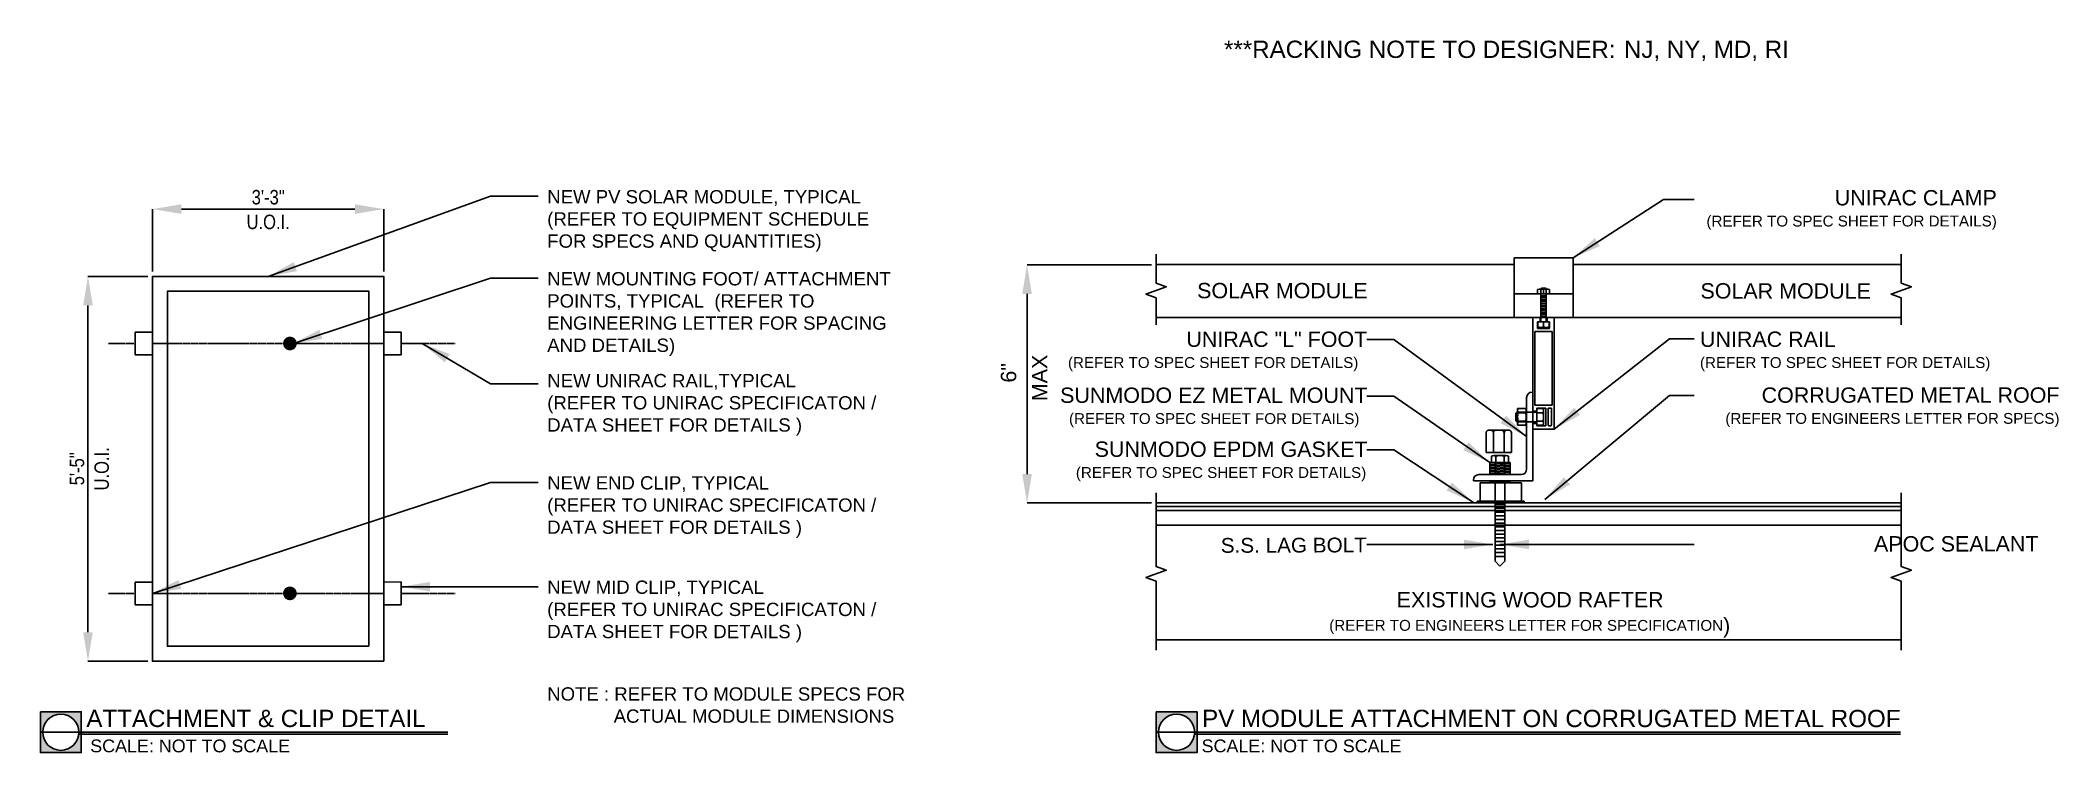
# Model space of a CAD drawing. Header units: feet. Extents: x 3966 to 4547, y 17056 to 17261.
import ezdxf

# ---------------------------------------------------------------- set-up
doc = ezdxf.new("R2010")
doc.units = ezdxf.units.FT
doc.header["$MEASUREMENT"] = 0
doc.linetypes.add('HIDDEN', pattern=[0.375, 0.25, -0.125])
doc.styles.add('PAPER SPACE TXT', font='technic_.ttf', dxfattribs={"height": 0.125})
doc.styles.add('TITLE BBLOCK TEXT', font='ARIALUNI.TTF')
doc.dimstyles.new('PAPER SPACE', dxfattribs={"dimscale": 0, "dimtxt": 0.125, "dimasz": 0.125, "dimexe": 0, "dimexo": 0.020508, "dimgap": 0.041992, "dimtad": 1, "dimdec": 4, "dimzin": 3, "dimdsep": 46, "dimlunit": 4, "dimtxsty": 'PAPER SPACE TXT', "dimcen": 0.125, "dimclrd": 1, "dimclre": 1, "dimclrt": 7, "dimadec": 0, "dimazin": 0, "dimtfac": 1, "dimtdec": 4, "dimtofl": 0, "dimtmove": 2, "dimatfit": 3, "dimfxl": 1, "dimfrac": 2, "dimtolj": 1, "dimtzin": 0, "dimarcsym": 1})

msp = doc.modelspace()

# ---------------------------------------------------------------- hatches: boundary and pattern name
h = msp.add_hatch(color=6)
h.dxf.hatch_style = 1
h.paths.add_polyline_path([(3977.4, 17067.8), (3965.61, 17067.8), (3965.61, 17056.01), (3977.4, 17056.01)])
h.paths.add_polyline_path([(3976.74, 17061.9, -1), (3966.27, 17061.9, -1)], flags=16)
h = msp.add_hatch(color=6)
h.dxf.hatch_style = 1
h.paths.add_polyline_path([(4298.86, 17067.8), (4287.07, 17067.8), (4287.07, 17056.01), (4298.86, 17056.01)])
h.paths.add_polyline_path([(4298.2, 17061.9, -1), (4287.73, 17061.9, -1)], flags=16)

# ---------------------------------------------------------------- linework, layer by layer
at = {"color": 1}
for p, q in [((3997.92, 17194.57), (3997.92, 17212.59)), ((4006.25, 17212.59), (4056.24, 17212.59)), ((4064.57, 17194.57), (4064.57, 17212.59)), ((4285.7, 17196.5), (4249.89, 17196.5)), ((3996.55, 17193.2), (3979.33, 17193.2)), ((4397.83, 17189.53), (4399.57, 17189.53)), ((4397.95, 17189.65), (4398.07, 17189.77)), ((4397.95, 17189.53), (4397.95, 17189.65)), ((4399.45, 17189.65), (4397.95, 17189.65)), ((4397.95, 17188.16), (4397.95, 17189.53)), ((4398.07, 17189.77), (4399.33, 17189.77)), ((4398.7, 17189.43), (4398.7, 17188.16)), ((4399.45, 17189.65), (4399.33, 17189.77)), ((4399.45, 17189.65), (4399.45, 17189.53)), ((4399.45, 17189.53), (4399.45, 17188.16)), ((3979.33, 17184.87), (3979.33, 17090.67)), ((4249.89, 17136.26), (4249.89, 17188.17)), ((4397.95, 17180.11), (4397.95, 17188.16)), ((4397.95, 17188.16), (4399.45, 17188.16)), ((4399.45, 17187.62), (4397.95, 17187.62)), ((4399.45, 17187.09), (4397.95, 17187.09)), ((4399.45, 17186.56), (4397.95, 17186.56)), ((4399.45, 17186.03), (4397.95, 17186.03)), ((4399.45, 17185.49), (4397.95, 17185.49)), ((4399.45, 17184.96), (4397.95, 17184.96)), ((4399.45, 17184.43), (4397.95, 17184.43)), ((4397.95, 17180.11), (4397.95, 17184.25)), ((4399.45, 17183.9), (4397.95, 17183.9)), ((4399.45, 17183.37), (4397.95, 17183.37)), ((4399.45, 17188.16), (4399.45, 17180.11)), ((4399.45, 17184.25), (4399.45, 17180.11)), ((4400.3, 17180.11), (4397.1, 17180.11)), ((4397.1, 17178.65), (4397.1, 17180.11)), ((4397.1, 17180.11), (4400.3, 17180.11)), ((4399.5, 17178.53), (4397.9, 17178.53)), ((4399.45, 17182.83), (4397.95, 17182.83)), ((4399.45, 17182.3), (4397.95, 17182.3)), ((4399.45, 17181.77), (4397.95, 17181.77)), ((4398.7, 17178.65), (4398.7, 17180.11)), ((4400.3, 17180.11), (4400.3, 17178.65)), ((4395.6, 17159.86), (4395.38, 17159.86)), ((4395.6, 17134.32), (4395.6, 17159.86)), ((4390.96, 17154.1), (4390.68, 17153.82)), ((4391.22, 17154.1), (4390.96, 17154.1)), ((4390.96, 17151.33), (4390.96, 17154.1)), ((4391.22, 17155.11), (4391.22, 17150.32)), ((4391.22, 17154.5), (4391.22, 17154.51)), ((4395.6, 17154.1), (4391.22, 17154.1)), ((4391.39, 17153.91), (4393.54, 17153.91)), ((4393.7, 17155.11), (4393.7, 17150.32)), ((4393.82, 17158.3), (4393.82, 17137.66)), ((4396.72, 17154.1), (4395.6, 17154.1)), ((4398.54, 17153.91), (4396.72, 17153.91)), ((4398.73, 17150.91), (4398.73, 17154.51)), ((4390.68, 17153.82), (4390.68, 17151.61)), ((4390.96, 17151.33), (4390.68, 17151.61)), ((4390.96, 17151.33), (4391.22, 17151.33)), ((4391.22, 17151.33), (4395.6, 17151.33)), ((4391.22, 17150.92), (4391.22, 17150.92)), ((4391.39, 17151.52), (4393.54, 17151.52)), ((4395.6, 17151.33), (4396.72, 17151.33)), ((4398.54, 17151.52), (4396.72, 17151.52)), ((4384.33, 17141.6), (4387.97, 17141.6)), ((4384.75, 17136.1), (4384.75, 17139.56)), ((4384.94, 17141.4), (4384.94, 17139.56)), ((4387.36, 17141.4), (4387.36, 17139.56)), ((4387.55, 17139.56), (4387.55, 17136.1)), ((4378.48, 17134.32), (4395.6, 17134.32)), ((4392.26, 17136.1), (4380.04, 17136.1)), ((4384.75, 17131.39), (4384.75, 17134.32)), ((4384.75, 17111.16), (4384.75, 17131.39)), ((4387.55, 17134.32), (4387.55, 17131.39)), ((4387.55, 17131.39), (4387.55, 17111.16)), ((4285.7, 17127.93), (4249.89, 17127.93)), ((4287.07, 17126.87), (4501.77, 17126.87)), ((4387.55, 17127.46), (4384.75, 17127.46)), ((4387.55, 17126.4), (4384.75, 17126.4)), ((4387.55, 17125.33), (4384.75, 17125.33)), ((4387.55, 17124.27), (4384.75, 17124.27)), ((4387.55, 17123.2), (4384.75, 17123.2)), ((4387.55, 17122.14), (4384.75, 17122.14)), ((4387.55, 17121.07), (4384.75, 17121.07)), ((4387.55, 17120.01), (4384.75, 17120.01)), ((4387.55, 17118.95), (4384.75, 17118.95)), ((4387.55, 17117.88), (4384.75, 17117.88)), ((4387.55, 17116.82), (4384.75, 17116.82)), ((4387.55, 17115.75), (4384.75, 17115.75)), ((4387.55, 17114.69), (4384.75, 17114.69)), ((4387.55, 17113.62), (4384.75, 17113.62)), ((4387.55, 17112.56), (4384.75, 17112.56)), ((4384.75, 17111.16), (4386.15, 17109.76)), ((4387.55, 17111.16), (4386.15, 17109.76)), ((4287.07, 17088.48), (4501.77, 17088.48)), ((3996.55, 17082.34), (3979.33, 17082.34))]:
    msp.add_line(p, q, dxfattribs=at)
at = {"color": 6}
for p, q in [((4287.07, 17196.66), (4390.19, 17196.66)), ((4407.21, 17196.66), (4501.77, 17196.66)), ((4287.07, 17181.34), (4501.77, 17181.34)), ((4287.07, 17127.93), (4501.77, 17127.93)), ((4287.07, 17125.8), (4501.77, 17125.8)), ((4287.07, 17121.55), (4501.77, 17121.55)), ((3965.61, 17061.9), (4083.05, 17061.9)), ((4287.07, 17061.9), (4501.58, 17061.9))]:
    msp.add_line(p, q, dxfattribs=at)
for p, q in [((4390.19, 17198.57), (4390.19, 17181.34)), ((4390.19, 17198.57), (4407.21, 17198.57)), ((4407.21, 17198.57), (4407.21, 17181.34)), ((4407.21, 17188.16), (4390.19, 17188.16)), ((4396.23, 17177.29), (4401.18, 17177.29)), ((4396.23, 17177.29), (4396.23, 17156.08)), ((4397.69, 17180.11), (4397, 17180.11)), ((4397, 17180.11), (4397, 17178.19)), ((4397, 17178.19), (4400.4, 17178.19)), ((4397.69, 17181.35), (4397.69, 17180.11)), ((4399.71, 17181.35), (4399.71, 17180.11)), ((4399.71, 17180.11), (4400.4, 17180.11)), ((4400.4, 17180.11), (4400.4, 17178.19)), ((4401.18, 17177.29), (4401.18, 17156.08)), ((4396.72, 17154.39), (4395.6, 17154.39)), ((4396.23, 17156.08), (4401.18, 17156.08)), ((4398.7, 17155.27), (4396.72, 17155.27)), ((4396.72, 17155.27), (4396.72, 17154.39)), ((4399.34, 17155.27), (4398.7, 17155.27)), ((4399.34, 17150.16), (4399.34, 17155.27)), ((4400.05, 17155.27), (4401.01, 17155.27)), ((4400.05, 17150.41), (4400.05, 17155.27)), ((4401.01, 17155.27), (4401.01, 17150.41)), ((4395.6, 17150.87), (4396.76, 17150.87)), ((4396.76, 17150.87), (4396.76, 17150.16)), ((4396.76, 17150.16), (4399.34, 17150.16)), ((4400.75, 17150.15), (4400.31, 17150.15)), ((4378.48, 17134.54), (4378.48, 17134.32))]:
    msp.add_line(p, q)
at = {"color": 1, "linetype": 'Continuous'}
for p, q in [((3992.91, 17177.15), (3992.91, 17170.61)), ((3997.92, 17177.15), (3992.91, 17177.15)), ((3997.92, 17170.61), (3997.92, 17177.15)), ((4064.57, 17177.15), (4064.57, 17170.61)), ((4069.58, 17177.15), (4064.57, 17177.15)), ((4069.58, 17170.61), (4069.58, 17177.15)), ((3992.91, 17170.61), (3997.92, 17170.61)), ((4064.57, 17170.61), (4069.58, 17170.61)), ((3992.91, 17105.16), (3992.91, 17098.62)), ((3997.92, 17105.16), (3992.91, 17105.16)), ((3997.92, 17098.62), (3997.92, 17105.16)), ((4069.58, 17105.17), (4064.57, 17105.16)), ((4064.57, 17105.16), (4064.57, 17098.62)), ((4069.58, 17098.62), (4069.58, 17105.17)), ((3992.91, 17098.62), (3997.92, 17098.62)), ((4064.57, 17098.62), (4069.58, 17098.62))]:
    msp.add_line(p, q, dxfattribs=at)
at = {"color": 4, "linetype": 'HIDDEN', "ltscale": 0.25}
for p, q in [((3985.29, 17173.88), (3992.91, 17173.88)), ((3997.92, 17173.88), (4064.57, 17173.88)), ((4069.58, 17173.88), (4085.13, 17173.88)), ((3985.29, 17101.89), (3992.91, 17101.89)), ((3997.92, 17101.89), (4064.57, 17101.89)), ((4069.58, 17101.89), (4085.13, 17101.89))]:
    msp.add_line(p, q, dxfattribs=at)
at = {"color": 3}
for p, q in [((4382.14, 17143.43), (4382.14, 17148.18)), ((4382.82, 17148.91), (4388.79, 17148.91)), ((4384.25, 17148.18), (4384.25, 17142.45)), ((4387.33, 17148.18), (4387.33, 17142.45)), ((4389.47, 17148.18), (4389.47, 17142.45)), ((4382.14, 17142.45), (4382.14, 17143.43)), ((4389.47, 17142.45), (4382.14, 17142.45)), ((4383.19, 17136.1), (4383.19, 17139.56)), ((4383.19, 17139.56), (4389.11, 17139.56)), ((4383.19, 17139.06), (4389.11, 17139.29)), ((4383.19, 17138.63), (4389.11, 17138.85)), ((4383.19, 17136.9), (4389.11, 17137.12)), ((4383.19, 17136.47), (4389.11, 17136.69)), ((4383.21, 17138.2), (4389.13, 17138.42)), ((4383.22, 17137.77), (4389.15, 17137.99)), ((4383.22, 17137.33), (4389.15, 17137.56)), ((4389.11, 17139.56), (4389.11, 17136.1)), ((4380.4, 17128.45), (4380.4, 17133.71)), ((4380.4, 17133.71), (4392.34, 17133.71)), ((4383.19, 17133.71), (4383.19, 17134.32)), ((4383.19, 17134.02), (4389.11, 17134.24)), ((4385.01, 17136.1), (4389.13, 17136.26)), ((4389.11, 17134.32), (4389.11, 17133.71)), ((4392.34, 17128.45), (4392.34, 17133.71)), ((4379.61, 17127.93), (4379.61, 17128.45)), ((4379.61, 17128.45), (4380.4, 17128.45)), ((4393.07, 17127.93), (4379.61, 17127.93)), ((4380.4, 17128.45), (4392.34, 17128.45)), ((4392.34, 17128.45), (4393.07, 17128.45)), ((4393.07, 17128.45), (4393.07, 17127.93))]:
    msp.add_line(p, q, dxfattribs=at)
at = {"color": 251, "linetype": 'Continuous'}
for p, q in [((3976.74, 17061.31), (4083.05, 17061.31)), ((4298.2, 17061.31), (4501.58, 17061.31))]:
    msp.add_line(p, q, dxfattribs=at)
at = {"color": 7, "linetype": 'Continuous', "flags": 128}
for points in [[(4287.07, 17179.26), (4287.07, 17187.03), (4284.15, 17188.09), (4289.99, 17190.22), (4287.07, 17191.28), (4287.07, 17199.6)], [(4501.77, 17179.26), (4501.77, 17187.03), (4498.85, 17188.09), (4504.69, 17190.22), (4501.77, 17191.28), (4501.77, 17199.6)], [(4287.07, 17085.54), (4287.07, 17105.38), (4284.15, 17106.44), (4289.99, 17108.57), (4287.07, 17109.63), (4287.07, 17130.87)], [(4501.77, 17085.54), (4501.77, 17105.38), (4498.85, 17106.44), (4504.69, 17108.57), (4501.77, 17109.63), (4501.77, 17130.87)]]:
    msp.add_lwpolyline(points, dxfattribs=at)
msp.add_lwpolyline([(4064.57, 17082.34), (3997.92, 17082.34), (3997.92, 17193.2), (4064.57, 17193.2)], close=True, dxfattribs=at)
at = {"color": 8, "linetype": 'Continuous', "flags": 128}
msp.add_lwpolyline([(4060.28, 17086.64), (4002.22, 17086.64), (4002.22, 17188.91), (4060.28, 17188.91)], close=True, dxfattribs=at)
at = {"color": 1}
for points in [[(4400.43, 17189.43), (4400.43, 17188.16), (4396.97, 17188.16), (4396.97, 17189.43)], [(4391.22, 17155.11), (4393.7, 17155.11)], [(4398.54, 17155.11), (4396.72, 17155.11), (4396.72, 17150.32), (4398.54, 17150.32)], [(4393.7, 17150.32), (4391.22, 17150.32)], [(4388.57, 17141.4), (4388.57, 17139.56), (4383.73, 17139.56), (4383.73, 17141.4)]]:
    msp.add_lwpolyline(points, dxfattribs=at)
for points in [[(4395.6, 17176.33), (4395.6, 17181.34), (4397.69, 17181.34)], [(4401.8, 17176.33), (4401.8, 17181.34), (4399.71, 17181.34)], [(4395.6, 17154.39), (4395.6, 17176.33)], [(4401.8, 17176.33), (4401.8, 17149.22), (4395.6, 17149.22), (4395.6, 17150.87)]]:
    msp.add_lwpolyline(points)
at = {"const_width": 1.97, "flags": 128}
for points in [[(4036.53, 17173.88, 1), (4038.5, 17173.88, 1)], [(4036.53, 17101.89, 1), (4038.5, 17101.89, 1)]]:
    msp.add_lwpolyline(points, format="xyb", close=True, dxfattribs=at)
at = {"color": 6}
for points in [[(3965.61, 17067.8), (3977.4, 17067.8), (3977.4, 17056.01), (3965.61, 17056.01)], [(4287.07, 17067.8), (4298.86, 17067.8), (4298.86, 17056.01), (4287.07, 17056.01)]]:
    msp.add_lwpolyline(points, close=True, dxfattribs=at)
for centre in [(3971.51, 17061.9), (4292.96, 17061.9)]:
    msp.add_circle(centre, 5.23, dxfattribs=at)
at = {"color": 1}
for centre, radius, start, end in [((4397.84, 17185.93), 3.6, 76.1061, 103.89393), ((4399.56, 17185.93), 3.6, 76.10607, 103.8939), ((4397.9, 17181.24), 2.71, 252.8487, 287.1513), ((4399.5, 17181.24), 2.71, 252.8487, 287.1513), ((4395.38, 17158.3), 1.56, 90, 180), ((4392.39, 17154.51), 1.16, 149.0201, 210.9799), ((4395.63, 17152.71), 4.4, 164.2217, 195.7782), ((4392.54, 17154.51), 1.16, 329.0201, 30.97992), ((4389.3, 17152.71), 4.4, 344.2218, 15.77825), ((4397.71, 17154.51), 1.02, 324.1655, 35.8345), ((4394.93, 17152.71), 3.8, 341.6338, 18.3662), ((4392.39, 17150.92), 1.16, 149.0201, 210.9799), ((4392.54, 17150.92), 1.16, 329.0201, 30.97991), ((4397.71, 17150.92), 1.02, 324.16539, 35.8346), ((4384.33, 17140.56), 1.03, 54.1654, 125.8346), ((4386.15, 17137.76), 3.84, 71.6338, 108.3662), ((4387.97, 17140.56), 1.03, 54.1655, 125.8345), ((4392.26, 17137.66), 1.56, 270, 0), ((4380.04, 17134.54), 1.56, 90, 180)]:
    msp.add_arc(centre, radius, start, end, dxfattribs=at)
at = {"color": 3}
for centre, start, end in [((4382.93, 17148.12), 98.19954, 175.74716), ((4383.45, 17148.12), 4.25284, 81.80046), ((4385.04, 17148.12), 98.19954, 175.74716), ((4386.54, 17148.12), 4.25284, 81.80046), ((4388.13, 17148.12), 98.19954, 175.74716), ((4388.67, 17148.12), 4.25284, 81.80046)]:
    msp.add_arc(centre, 0.794, start, end, dxfattribs=at)
for centre, start, end in [((4400.31, 17150.41), 180, 270), ((4400.75, 17150.41), 270, 0)]:
    msp.add_arc(centre, 0.258, start, end)
at = {"color": 1}
for points in [[(4006.25, 17213.98), (4006.25, 17211.21), (3997.92, 17212.59)], [(4056.24, 17213.98), (4056.24, 17211.21), (4064.57, 17212.59)], [(4248.5, 17188.17), (4251.28, 17188.17), (4249.89, 17196.5)], [(3977.94, 17184.87), (3980.72, 17184.87), (3979.33, 17193.2)], [(4248.5, 17136.26), (4251.28, 17136.26), (4249.89, 17127.93)], [(3977.94, 17090.67), (3980.72, 17090.67), (3979.33, 17082.34)]]:
    msp.add_solid(points, dxfattribs=at)

# ---------------------------------------------------------------- texts
at = {"color": 2, "char_height": 4.9766, "attachment_point": 1, "rotation": 359.98856, "style": 'TITLE BBLOCK TEXT'}
for s, insert, width in [('***RACKING NOTE TO DESIGNER:', (4306.64, 17261.13), 113.9229), ('NJ, NY, MD, RI', (4421.86, 17261.13), 328.8806)]:
    msp.add_mtext(s, dxfattribs=dict(at, insert=insert, width=width))
at = {"color": 7, "char_height": 4.166, "attachment_point": 5, "style": 'PAPER SPACE TXT'}
for s, insert in [('\\A1;3\'-3"', (4031.25, 17216)), ('\\A1;U.O.I.', (4031.25, 17208.88))]:
    msp.add_mtext(s, dxfattribs=dict(at, insert=insert))
at = {"color": 7, "style": 'TITLE BBLOCK TEXT'}
for s, insert, char_height, width, attachment_point, rotation in [('NEW PV SOLAR MODULE, TYPICAL\\P(REFER TO EQUIPMENT SCHEDULE FOR SPECS AND QUANTITIES)', (4111.65, 17218.07), 3.8299, 102.2973, 1, 359.98856), ('\\A1;\\pt646.82;UNIRAC CLAMP\\P{\\H0.7063x;(REFER TO SPEC SHEET FOR DETAILS)}', (4529.29, 17218.09), 4.4236, 85.6784, 3, 0.01144), ('NEW MOUNTING FOOT/ ATTACHMENT POINTS, TYPICAL  (REFER TO ENGINEERING LETTER FOR SPACING AND DETAILS)', (4111.65, 17194.45), 3.8299, 102.2973, 1, 359.98856), ('\\A1;\\pt646.82;SOLAR MODULE', (4298.89, 17191.33), 4.4236, 111.7592, 1, 359.98856), ('\\A1;\\pt646.82;SOLAR MODULE', (4443.91, 17191.25), 4.4236, 111.7592, 1, 359.98856), ('\\A1;\\pi38.3;UNIRAC "L" FOOT\\P\\pi1.7651,t648.59;{\\H0.7063x;  (REFER TO SPEC SHEET FOR DETAILS)\\P\\pi88.575,t735.4; }', (4257.49, 17177.33), 4.4236, 89.7874, 1, 359.98856), ('\\A1;UNIRAC RAIL\\P\\pt646.82;{\\H0.7063x;(REFER TO SPEC SHEET FOR DETAILS)\\P }', (4443.77, 17177.33), 4.4236, 90.3968, 1, 359.98856), ('\\A1;6"', (4242.34, 17162.6), 4.424, 72.7668, 1, 89.98856), ('\\A1;MAX', (4251.28, 17157.26), 4.424, 72.7668, 1, 89.98856), ('NEW {\\A1;UNIRAC} RAIL,TYPICAL\\P(REFER TO {\\A1;UNIRAC} SPECIFICATON / DATA SHEET FOR DETAILS )', (4111.65, 17165.1), 3.8299, 102.2973, 1, 359.98856), ('\\A1;\\pi16.319,t663.14;SUNMODO EZ METAL MOUNT\\P\\pi6.7601,t653.58;{\\H0.7063x;          (REFER TO SPEC SHEET FOR DETAILS)\\P\\pi102.77,t749.59;} ', (4243.1, 17161.19), 4.4236, 104.4839, 1, 359.98856), ('\\A1;\\pt646.82;CORRUGATED METAL ROOF\\P{\\H0.7063x;(REFER TO ENGINEERS LETTER FOR SPECS)}', (4547.35, 17161.24), 4.4236, 103.2205, 3, 0.01144), ('\\A1;\\pi26.268,t673.09;SUNMODO EPDM GASKET{\\H0.7063x;          \\P\\pi20.856,t667.68;(REFER TO SPEC SHEET FOR DETAILS)\\P\\pi102.77,t749.59;} ', (4243.1, 17145.65), 4.4236, 104.4839, 1, 359.98856), ('NEW END CLIP, TYPICAL\\P(REFER TO {\\A1;UNIRAC} SPECIFICATON / DATA SHEET FOR DETAILS )', (4111.64, 17135.65), 3.8299, 102.2973, 1, 359.98856), ('\\A1;\\pi2.4272;{\\H0.7063x;S.S. LAG BOLT}', (4303.27, 17117.83), 6.043, 44.1134, 1, 0.19596), ('\\A1;\\pt646.82;APOC SEALANT ', (4541.29, 17118.38), 4.4236, 97.2372, 3, 0.01144), ('NEW MID CLIP, TYPICAL\\P(REFER TO {\\A1;UNIRAC} SPECIFICATON / DATA SHEET FOR DETAILS )', (4111.64, 17105.59), 3.8299, 102.2973, 1, 359.98856), ('\\A1;\\pi26.895,t673.72;EXISTING WOOD RAFTER\\P\\pi7.4608,t654.28;{\\H0.7063x;(REFER TO ENGINEERS LETTER FOR SPECIFICATION})', (4329.49, 17102.27), 4.4236, 130.138, 1, 359.98856), ('\\pi-19.149,l19.149;NOTE : REFER TO MODULE SPECS FOR ACTUAL MODULE DIMENSIONS', (4111.64, 17074.83), 3.8299, 117.9492, 1, 359.98856), ('ATTACHMENT & CLIP DETAIL', (3978.87, 17068.37), 4.9766, 191.6609, 1, 359.98856), ('PV MODULE ATTACHMENT ON CORRUGATED METAL ROOF', (4300.32, 17068.37), 4.9766, 204.3044, 1, 359.98856), ('SCALE: NOT TO SCALE', (3979.98, 17059.79), 3.6907, 80.1638, 1, 359.98856), ('SCALE: NOT TO SCALE', (4300.18, 17059.79), 3.6907, 80.1638, 1, 359.98856)]:
    msp.add_mtext(s, dxfattribs=dict(at, insert=insert, char_height=char_height, width=width, attachment_point=attachment_point, rotation=rotation))
at = {"color": 7, "char_height": 4.166, "attachment_point": 5, "rotation": 90, "style": 'PAPER SPACE TXT'}
for s, insert in [('\\A1;5\'-5"', (3976.18, 17137.77)), ('\\A1;U.O.I.', (3983.3, 17137.77))]:
    msp.add_mtext(s, dxfattribs=dict(at, insert=insert))

# ---------------------------------------------------------------- leaders
for points in [[(4031.25, 17193.2), (4095.3, 17216.32), (4109.06, 17216.32)], [(4407.21, 17198.57), (4433.25, 17215.36), (4442.14, 17215.36)], [(4038.5, 17173.88), (4095.3, 17192.74), (4109.06, 17192.74)], [(4075.65, 17173.88), (4095.3, 17162.28), (4109.06, 17162.28)], [(4393.82, 17147.12), (4355.55, 17175.02), (4347.77, 17175.02)], [(4401.8, 17149.22), (4434.96, 17175.23), (4442.14, 17175.23)], [(4383.19, 17139.56), (4355.55, 17158.75), (4347.77, 17158.75)], [(4399.05, 17128.97), (4434.96, 17158.85), (4442.14, 17158.85)], [(4378.48, 17128.1), (4355.55, 17143.21), (4347.77, 17143.21)], [(3997.92, 17101.89), (4095.3, 17133.87), (4109.06, 17133.87)], [(4384.11, 17115.98), (4362.74, 17115.98), (4347.77, 17115.98)], [(4386.15, 17115.98), (4433.89, 17115.98), (4442.14, 17115.98)], [(4069.58, 17103.81), (4095.3, 17103.81), (4109.06, 17103.81)]]:
    msp.add_leader(points, dimstyle='PAPER SPACE', override={"dimscale": 66.653699, "dimtad": 0})

doc.saveas('drawing.dxf')
